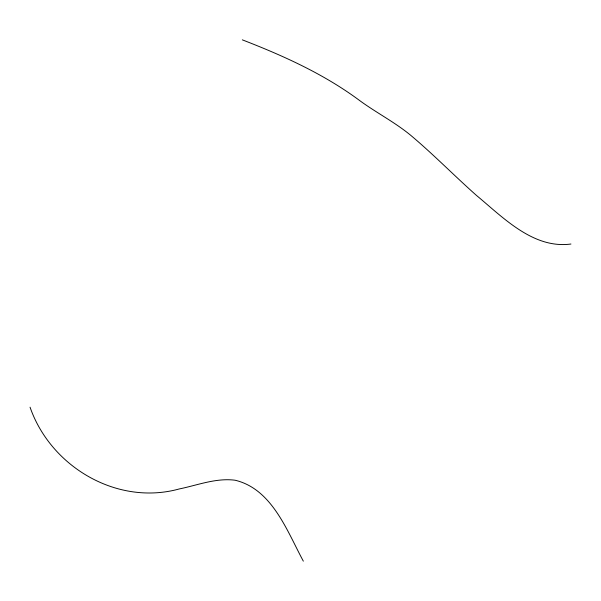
<?xml version="1.0" encoding="UTF-8"?>
<svg xmlns="http://www.w3.org/2000/svg" width="601" height="601" viewBox="0 0 601 601"><rect width="100%" height="100%" fill="white"/><g stroke="black" fill="none" stroke-linecap="round" stroke-linejoin="round"><path stroke-width="0.9" d="M570.95 244.021C533.26 249.137 503.045 217.434 476.45 195.408C454.213 175.68 433.419 154.359 410.641 135.248C394.865 122.251 376.579 112.868 360.089 100.87C324.442 74.276 283.612 55.81 242.323 39.846M303.332 561.154C287.158 531.269 272.178 489.019 235.081 480.222C215.999 477.772 197.609 485.195 179.196 488.966C117.248 506.042 50.815 467.007 30.05 407.193"/></g></svg>
